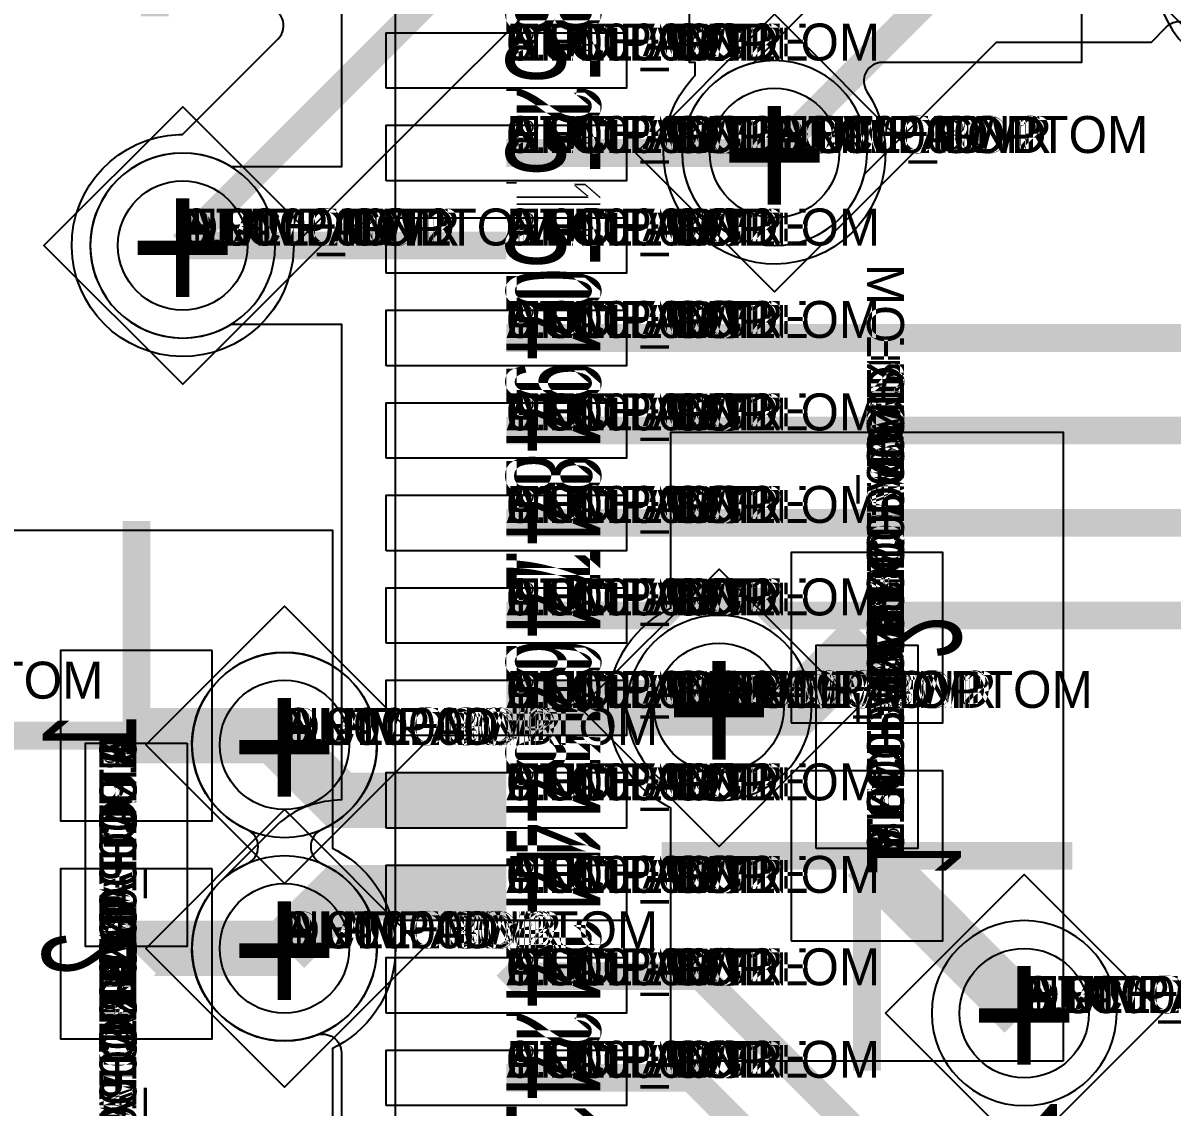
# Model space of a CAD drawing. Extents: x 0 to 323, y 0 to 320.
# Drawn here: x 120.24 to 126.45, y 47.69 to 53.55 of the extents above; entities that cross this region are included whole.
import ezdxf
from ezdxf.enums import TextEntityAlignment as Align

# ---------------------------------------------------------------- set-up
doc = ezdxf.new("R2010")
doc.units = 0
doc.header["$MEASUREMENT"] = 0
doc.layers.get('0').update_dxf_attribs({"linetype": 'CONTINUOUS'})
for name, color, linetype in [('CDN_FIGURES', 7, 'CONTINUOUS'), ('ETCH_BOTTOM', 7, 'CONTINUOUS'), ('ETCH_GND', 3, 'CONTINUOUS'), ('ETCH_INT1', 4, 'CONTINUOUS'), ('ETCH_INT2', 5, 'CONTINUOUS'), ('ETCH_PWR', 6, 'CONTINUOUS'), ('ETCH_TOP', 2, 'CONTINUOUS'), ('MANUFACTURING_NCLEGEND-1-6', 8, 'CONTINUOUS'), ('PACKAGE_GEOMETRY_ASSEMBLY_TOP', 11, 'CONTINUOUS'), ('PACKAGE_GEOMETRY_PIN_NUMBER', 9, 'CONTINUOUS')]:
    doc.layers.add(name, color=color, linetype=linetype)

# ---------------------------------------------------------------- blocks, each defined once
blk = doc.blocks.new('FIGURE_DIAMOND')
at = {"layer": 'CDN_FIGURES'}
blk.add_lwpolyline([(-0.5, 0), (0, 0.5), (0.5, 0), (0, -0.5)], close=True, dxfattribs=at)
blk = doc.blocks.new('PAD_INFO')
for tag in ['SHAPE_TYPE', 'PAD_HEIGHT', 'PAD_LAYER', 'PAD_TYPE', 'PAD_WIDTH']:
    blk.add_attdef(tag, (0, 0), '', height=0.2)
at = {"flags": 2}
blk.add_attdef('CDN_TYPE', (0, 0), '', height=0.2, dxfattribs=at)
blk = doc.blocks.new('DRILL_INFO')
at = {"flags": 2}
blk.add_attdef('CDN_TYPE', (0, 0), '', height=0.2, dxfattribs=at)
for tag in ['FSHAPE', 'FCHAR', 'DRILL_HEIGHT', 'DIAMETER', 'PLATED', 'DRILL_WIDTH']:
    blk.add_attdef(tag, (0, 0), '', height=0.2)
blk = doc.blocks.new('VIA0700X0300')
at = {"layer": 'ETCH_BOTTOM'}
blk.add_circle((0, 0), 0.35, dxfattribs=at)
at = {"layer": 'ETCH_GND'}
blk.add_circle((0, 0), 0.35, dxfattribs=at)
at = {"layer": 'ETCH_INT1'}
blk.add_circle((0, 0), 0.35, dxfattribs=at)
at = {"layer": 'ETCH_INT2'}
blk.add_circle((0, 0), 0.35, dxfattribs=at)
at = {"layer": 'ETCH_PWR'}
blk.add_circle((0, 0), 0.35, dxfattribs=at)
at = {"layer": 'ETCH_TOP'}
blk.add_circle((0, 0), 0.35, dxfattribs=at)
ref = blk.add_blockref('PAD_INFO', (0, 0))
ref.add_attrib('PAD_LAYER', 'ETCH_TOP', (0, 0), dxfattribs={"height": 0.2})
ref.add_attrib('SHAPE_TYPE', 'NULL', (0, 0), dxfattribs={"height": 0.2})
ref.add_attrib('PAD_TYPE', 'ANTIPAD', (0, 0), dxfattribs={"height": 0.2})
ref.add_attrib('PAD_WIDTH', '0.000000', (0, 0), dxfattribs={"height": 0.2})
ref.add_attrib('PAD_HEIGHT', '0.000000', (0, 0), dxfattribs={"height": 0.2})
ref = blk.add_blockref('PAD_INFO', (0, 0))
ref.add_attrib('PAD_LAYER', 'ETCH_GND', (0, 0), dxfattribs={"height": 0.2})
ref.add_attrib('SHAPE_TYPE', 'NULL', (0, 0), dxfattribs={"height": 0.2})
ref.add_attrib('PAD_TYPE', 'ANTIPAD', (0, 0), dxfattribs={"height": 0.2})
ref.add_attrib('PAD_WIDTH', '0.000000', (0, 0), dxfattribs={"height": 0.2})
ref.add_attrib('PAD_HEIGHT', '0.000000', (0, 0), dxfattribs={"height": 0.2})
ref = blk.add_blockref('PAD_INFO', (0, 0))
ref.add_attrib('PAD_LAYER', 'ETCH_INT1', (0, 0), dxfattribs={"height": 0.2})
ref.add_attrib('SHAPE_TYPE', 'NULL', (0, 0), dxfattribs={"height": 0.2})
ref.add_attrib('PAD_TYPE', 'ANTIPAD', (0, 0), dxfattribs={"height": 0.2})
ref.add_attrib('PAD_WIDTH', '0.000000', (0, 0), dxfattribs={"height": 0.2})
ref.add_attrib('PAD_HEIGHT', '0.000000', (0, 0), dxfattribs={"height": 0.2})
ref = blk.add_blockref('PAD_INFO', (0, 0))
ref.add_attrib('PAD_LAYER', 'ETCH_INT2', (0, 0), dxfattribs={"height": 0.2})
ref.add_attrib('SHAPE_TYPE', 'NULL', (0, 0), dxfattribs={"height": 0.2})
ref.add_attrib('PAD_TYPE', 'ANTIPAD', (0, 0), dxfattribs={"height": 0.2})
ref.add_attrib('PAD_WIDTH', '0.000000', (0, 0), dxfattribs={"height": 0.2})
ref.add_attrib('PAD_HEIGHT', '0.000000', (0, 0), dxfattribs={"height": 0.2})
ref = blk.add_blockref('PAD_INFO', (0, 0))
ref.add_attrib('PAD_LAYER', 'ETCH_PWR', (0, 0), dxfattribs={"height": 0.2})
ref.add_attrib('SHAPE_TYPE', 'NULL', (0, 0), dxfattribs={"height": 0.2})
ref.add_attrib('PAD_TYPE', 'ANTIPAD', (0, 0), dxfattribs={"height": 0.2})
ref.add_attrib('PAD_WIDTH', '0.000000', (0, 0), dxfattribs={"height": 0.2})
ref.add_attrib('PAD_HEIGHT', '0.000000', (0, 0), dxfattribs={"height": 0.2})
ref = blk.add_blockref('PAD_INFO', (0, 0))
ref.add_attrib('PAD_LAYER', 'ETCH_BOTTOM', (0, 0), dxfattribs={"height": 0.2})
ref.add_attrib('SHAPE_TYPE', 'NULL', (0, 0), dxfattribs={"height": 0.2})
ref.add_attrib('PAD_TYPE', 'ANTIPAD', (0, 0), dxfattribs={"height": 0.2})
ref.add_attrib('PAD_WIDTH', '0.000000', (0, 0), dxfattribs={"height": 0.2})
ref.add_attrib('PAD_HEIGHT', '0.000000', (0, 0), dxfattribs={"height": 0.2})
ref = blk.add_blockref('PAD_INFO', (0, 0))
ref.add_attrib('PAD_LAYER', 'ETCH_TOP', (0, 0), dxfattribs={"height": 0.2})
ref.add_attrib('SHAPE_TYPE', 'NULL', (0, 0), dxfattribs={"height": 0.2})
ref.add_attrib('PAD_TYPE', 'THERMAL', (0, 0), dxfattribs={"height": 0.2})
ref.add_attrib('PAD_WIDTH', '0.000000', (0, 0), dxfattribs={"height": 0.2})
ref.add_attrib('PAD_HEIGHT', '0.000000', (0, 0), dxfattribs={"height": 0.2})
ref = blk.add_blockref('PAD_INFO', (0, 0))
ref.add_attrib('PAD_LAYER', 'ETCH_GND', (0, 0), dxfattribs={"height": 0.2})
ref.add_attrib('SHAPE_TYPE', 'NULL', (0, 0), dxfattribs={"height": 0.2})
ref.add_attrib('PAD_TYPE', 'THERMAL', (0, 0), dxfattribs={"height": 0.2})
ref.add_attrib('PAD_WIDTH', '0.000000', (0, 0), dxfattribs={"height": 0.2})
ref.add_attrib('PAD_HEIGHT', '0.000000', (0, 0), dxfattribs={"height": 0.2})
ref = blk.add_blockref('PAD_INFO', (0, 0))
ref.add_attrib('PAD_LAYER', 'ETCH_INT1', (0, 0), dxfattribs={"height": 0.2})
ref.add_attrib('SHAPE_TYPE', 'NULL', (0, 0), dxfattribs={"height": 0.2})
ref.add_attrib('PAD_TYPE', 'THERMAL', (0, 0), dxfattribs={"height": 0.2})
ref.add_attrib('PAD_WIDTH', '0.000000', (0, 0), dxfattribs={"height": 0.2})
ref.add_attrib('PAD_HEIGHT', '0.000000', (0, 0), dxfattribs={"height": 0.2})
ref = blk.add_blockref('PAD_INFO', (0, 0))
ref.add_attrib('PAD_LAYER', 'ETCH_INT2', (0, 0), dxfattribs={"height": 0.2})
ref.add_attrib('SHAPE_TYPE', 'NULL', (0, 0), dxfattribs={"height": 0.2})
ref.add_attrib('PAD_TYPE', 'THERMAL', (0, 0), dxfattribs={"height": 0.2})
ref.add_attrib('PAD_WIDTH', '0.000000', (0, 0), dxfattribs={"height": 0.2})
ref.add_attrib('PAD_HEIGHT', '0.000000', (0, 0), dxfattribs={"height": 0.2})
ref = blk.add_blockref('PAD_INFO', (0, 0))
ref.add_attrib('PAD_LAYER', 'ETCH_PWR', (0, 0), dxfattribs={"height": 0.2})
ref.add_attrib('SHAPE_TYPE', 'NULL', (0, 0), dxfattribs={"height": 0.2})
ref.add_attrib('PAD_TYPE', 'THERMAL', (0, 0), dxfattribs={"height": 0.2})
ref.add_attrib('PAD_WIDTH', '0.000000', (0, 0), dxfattribs={"height": 0.2})
ref.add_attrib('PAD_HEIGHT', '0.000000', (0, 0), dxfattribs={"height": 0.2})
ref = blk.add_blockref('PAD_INFO', (0, 0))
ref.add_attrib('PAD_LAYER', 'ETCH_BOTTOM', (0, 0), dxfattribs={"height": 0.2})
ref.add_attrib('SHAPE_TYPE', 'NULL', (0, 0), dxfattribs={"height": 0.2})
ref.add_attrib('PAD_TYPE', 'THERMAL', (0, 0), dxfattribs={"height": 0.2})
ref.add_attrib('PAD_WIDTH', '0.000000', (0, 0), dxfattribs={"height": 0.2})
ref.add_attrib('PAD_HEIGHT', '0.000000', (0, 0), dxfattribs={"height": 0.2})
ref = blk.add_blockref('PAD_INFO', (0, 0))
ref.add_attrib('PAD_LAYER', 'ETCH_TOP', (0, 0), dxfattribs={"height": 0.2})
ref.add_attrib('SHAPE_TYPE', 'CIRCLE', (0, 0), dxfattribs={"height": 0.2})
ref.add_attrib('PAD_TYPE', 'REGULAR', (0, 0), dxfattribs={"height": 0.2})
ref.add_attrib('PAD_WIDTH', '0.700000', (0, 0), dxfattribs={"height": 0.2})
ref.add_attrib('PAD_HEIGHT', '0.700000', (0, 0), dxfattribs={"height": 0.2})
ref = blk.add_blockref('PAD_INFO', (0, 0))
ref.add_attrib('PAD_LAYER', 'ETCH_GND', (0, 0), dxfattribs={"height": 0.2})
ref.add_attrib('SHAPE_TYPE', 'CIRCLE', (0, 0), dxfattribs={"height": 0.2})
ref.add_attrib('PAD_TYPE', 'REGULAR', (0, 0), dxfattribs={"height": 0.2})
ref.add_attrib('PAD_WIDTH', '0.700000', (0, 0), dxfattribs={"height": 0.2})
ref.add_attrib('PAD_HEIGHT', '0.700000', (0, 0), dxfattribs={"height": 0.2})
ref = blk.add_blockref('PAD_INFO', (0, 0))
ref.add_attrib('PAD_LAYER', 'ETCH_INT1', (0, 0), dxfattribs={"height": 0.2})
ref.add_attrib('SHAPE_TYPE', 'CIRCLE', (0, 0), dxfattribs={"height": 0.2})
ref.add_attrib('PAD_TYPE', 'REGULAR', (0, 0), dxfattribs={"height": 0.2})
ref.add_attrib('PAD_WIDTH', '0.700000', (0, 0), dxfattribs={"height": 0.2})
ref.add_attrib('PAD_HEIGHT', '0.700000', (0, 0), dxfattribs={"height": 0.2})
ref = blk.add_blockref('PAD_INFO', (0, 0))
ref.add_attrib('PAD_LAYER', 'ETCH_INT2', (0, 0), dxfattribs={"height": 0.2})
ref.add_attrib('SHAPE_TYPE', 'CIRCLE', (0, 0), dxfattribs={"height": 0.2})
ref.add_attrib('PAD_TYPE', 'REGULAR', (0, 0), dxfattribs={"height": 0.2})
ref.add_attrib('PAD_WIDTH', '0.700000', (0, 0), dxfattribs={"height": 0.2})
ref.add_attrib('PAD_HEIGHT', '0.700000', (0, 0), dxfattribs={"height": 0.2})
ref = blk.add_blockref('PAD_INFO', (0, 0))
ref.add_attrib('PAD_LAYER', 'ETCH_PWR', (0, 0), dxfattribs={"height": 0.2})
ref.add_attrib('SHAPE_TYPE', 'CIRCLE', (0, 0), dxfattribs={"height": 0.2})
ref.add_attrib('PAD_TYPE', 'REGULAR', (0, 0), dxfattribs={"height": 0.2})
ref.add_attrib('PAD_WIDTH', '0.700000', (0, 0), dxfattribs={"height": 0.2})
ref.add_attrib('PAD_HEIGHT', '0.700000', (0, 0), dxfattribs={"height": 0.2})
ref = blk.add_blockref('PAD_INFO', (0, 0))
ref.add_attrib('PAD_LAYER', 'ETCH_BOTTOM', (0, 0), dxfattribs={"height": 0.2})
ref.add_attrib('SHAPE_TYPE', 'CIRCLE', (0, 0), dxfattribs={"height": 0.2})
ref.add_attrib('PAD_TYPE', 'REGULAR', (0, 0), dxfattribs={"height": 0.2})
ref.add_attrib('PAD_WIDTH', '0.700000', (0, 0), dxfattribs={"height": 0.2})
ref.add_attrib('PAD_HEIGHT', '0.700000', (0, 0), dxfattribs={"height": 0.2})
ref = blk.add_blockref('DRILL_INFO', (0, 0))
ref.add_attrib('DIAMETER', '0.300000', (0, 0), dxfattribs={"height": 0.2})
ref.add_attrib('PLATED', 'PLATED', (0, 0), dxfattribs={"height": 0.2})
ref.add_attrib('FSHAPE', 'DIAMOND', (0, 0), dxfattribs={"height": 0.2})
ref.add_attrib('FCHAR', '+', (0, 0), dxfattribs={"height": 0.2})
ref.add_attrib('DRILL_WIDTH', '1.500000', (0, 0), dxfattribs={"height": 0.2})
ref.add_attrib('DRILL_HEIGHT', '1.500000', (0, 0), dxfattribs={"height": 0.2})
for tag in ['CDN_TYPE', 'PIN']:
    blk.add_attdef(tag, (0, 0), '', height=0.2)
at = {"flags": 2}
for tag in ['PSTKNAME', 'BBV']:
    blk.add_attdef(tag, (0, 0), '', height=0.2, dxfattribs=at)
blk = doc.blocks.new('RC1300X0300TS')
at = {"layer": 'ETCH_TOP'}
blk.add_lwpolyline([(-0.65, -0.15), (-0.65, 0.15), (0.65, 0.15), (0.65, -0.15)], close=True, dxfattribs=at)
ref = blk.add_blockref('PAD_INFO', (0, 0))
ref.add_attrib('PAD_LAYER', 'ETCH_TOP', (0, 0), dxfattribs={"height": 0.2})
ref.add_attrib('SHAPE_TYPE', 'NULL', (0, 0), dxfattribs={"height": 0.2})
ref.add_attrib('PAD_TYPE', 'ANTIPAD', (0, 0), dxfattribs={"height": 0.2})
ref.add_attrib('PAD_WIDTH', '0.000000', (0, 0), dxfattribs={"height": 0.2})
ref.add_attrib('PAD_HEIGHT', '0.000000', (0, 0), dxfattribs={"height": 0.2})
ref = blk.add_blockref('PAD_INFO', (0, 0))
ref.add_attrib('PAD_LAYER', 'ETCH_GND', (0, 0), dxfattribs={"height": 0.2})
ref.add_attrib('SHAPE_TYPE', 'NULL', (0, 0), dxfattribs={"height": 0.2})
ref.add_attrib('PAD_TYPE', 'ANTIPAD', (0, 0), dxfattribs={"height": 0.2})
ref.add_attrib('PAD_WIDTH', '0.000000', (0, 0), dxfattribs={"height": 0.2})
ref.add_attrib('PAD_HEIGHT', '0.000000', (0, 0), dxfattribs={"height": 0.2})
ref = blk.add_blockref('PAD_INFO', (0, 0))
ref.add_attrib('PAD_LAYER', 'ETCH_INT1', (0, 0), dxfattribs={"height": 0.2})
ref.add_attrib('SHAPE_TYPE', 'NULL', (0, 0), dxfattribs={"height": 0.2})
ref.add_attrib('PAD_TYPE', 'ANTIPAD', (0, 0), dxfattribs={"height": 0.2})
ref.add_attrib('PAD_WIDTH', '0.000000', (0, 0), dxfattribs={"height": 0.2})
ref.add_attrib('PAD_HEIGHT', '0.000000', (0, 0), dxfattribs={"height": 0.2})
ref = blk.add_blockref('PAD_INFO', (0, 0))
ref.add_attrib('PAD_LAYER', 'ETCH_INT2', (0, 0), dxfattribs={"height": 0.2})
ref.add_attrib('SHAPE_TYPE', 'NULL', (0, 0), dxfattribs={"height": 0.2})
ref.add_attrib('PAD_TYPE', 'ANTIPAD', (0, 0), dxfattribs={"height": 0.2})
ref.add_attrib('PAD_WIDTH', '0.000000', (0, 0), dxfattribs={"height": 0.2})
ref.add_attrib('PAD_HEIGHT', '0.000000', (0, 0), dxfattribs={"height": 0.2})
ref = blk.add_blockref('PAD_INFO', (0, 0))
ref.add_attrib('PAD_LAYER', 'ETCH_PWR', (0, 0), dxfattribs={"height": 0.2})
ref.add_attrib('SHAPE_TYPE', 'NULL', (0, 0), dxfattribs={"height": 0.2})
ref.add_attrib('PAD_TYPE', 'ANTIPAD', (0, 0), dxfattribs={"height": 0.2})
ref.add_attrib('PAD_WIDTH', '0.000000', (0, 0), dxfattribs={"height": 0.2})
ref.add_attrib('PAD_HEIGHT', '0.000000', (0, 0), dxfattribs={"height": 0.2})
ref = blk.add_blockref('PAD_INFO', (0, 0))
ref.add_attrib('PAD_LAYER', 'ETCH_BOTTOM', (0, 0), dxfattribs={"height": 0.2})
ref.add_attrib('SHAPE_TYPE', 'NULL', (0, 0), dxfattribs={"height": 0.2})
ref.add_attrib('PAD_TYPE', 'ANTIPAD', (0, 0), dxfattribs={"height": 0.2})
ref.add_attrib('PAD_WIDTH', '0.000000', (0, 0), dxfattribs={"height": 0.2})
ref.add_attrib('PAD_HEIGHT', '0.000000', (0, 0), dxfattribs={"height": 0.2})
ref = blk.add_blockref('PAD_INFO', (0, 0))
ref.add_attrib('PAD_LAYER', 'ETCH_TOP', (0, 0), dxfattribs={"height": 0.2})
ref.add_attrib('SHAPE_TYPE', 'NULL', (0, 0), dxfattribs={"height": 0.2})
ref.add_attrib('PAD_TYPE', 'THERMAL', (0, 0), dxfattribs={"height": 0.2})
ref.add_attrib('PAD_WIDTH', '0.000000', (0, 0), dxfattribs={"height": 0.2})
ref.add_attrib('PAD_HEIGHT', '0.000000', (0, 0), dxfattribs={"height": 0.2})
ref = blk.add_blockref('PAD_INFO', (0, 0))
ref.add_attrib('PAD_LAYER', 'ETCH_GND', (0, 0), dxfattribs={"height": 0.2})
ref.add_attrib('SHAPE_TYPE', 'NULL', (0, 0), dxfattribs={"height": 0.2})
ref.add_attrib('PAD_TYPE', 'THERMAL', (0, 0), dxfattribs={"height": 0.2})
ref.add_attrib('PAD_WIDTH', '0.000000', (0, 0), dxfattribs={"height": 0.2})
ref.add_attrib('PAD_HEIGHT', '0.000000', (0, 0), dxfattribs={"height": 0.2})
ref = blk.add_blockref('PAD_INFO', (0, 0))
ref.add_attrib('PAD_LAYER', 'ETCH_INT1', (0, 0), dxfattribs={"height": 0.2})
ref.add_attrib('SHAPE_TYPE', 'NULL', (0, 0), dxfattribs={"height": 0.2})
ref.add_attrib('PAD_TYPE', 'THERMAL', (0, 0), dxfattribs={"height": 0.2})
ref.add_attrib('PAD_WIDTH', '0.000000', (0, 0), dxfattribs={"height": 0.2})
ref.add_attrib('PAD_HEIGHT', '0.000000', (0, 0), dxfattribs={"height": 0.2})
ref = blk.add_blockref('PAD_INFO', (0, 0))
ref.add_attrib('PAD_LAYER', 'ETCH_INT2', (0, 0), dxfattribs={"height": 0.2})
ref.add_attrib('SHAPE_TYPE', 'NULL', (0, 0), dxfattribs={"height": 0.2})
ref.add_attrib('PAD_TYPE', 'THERMAL', (0, 0), dxfattribs={"height": 0.2})
ref.add_attrib('PAD_WIDTH', '0.000000', (0, 0), dxfattribs={"height": 0.2})
ref.add_attrib('PAD_HEIGHT', '0.000000', (0, 0), dxfattribs={"height": 0.2})
ref = blk.add_blockref('PAD_INFO', (0, 0))
ref.add_attrib('PAD_LAYER', 'ETCH_PWR', (0, 0), dxfattribs={"height": 0.2})
ref.add_attrib('SHAPE_TYPE', 'NULL', (0, 0), dxfattribs={"height": 0.2})
ref.add_attrib('PAD_TYPE', 'THERMAL', (0, 0), dxfattribs={"height": 0.2})
ref.add_attrib('PAD_WIDTH', '0.000000', (0, 0), dxfattribs={"height": 0.2})
ref.add_attrib('PAD_HEIGHT', '0.000000', (0, 0), dxfattribs={"height": 0.2})
ref = blk.add_blockref('PAD_INFO', (0, 0))
ref.add_attrib('PAD_LAYER', 'ETCH_BOTTOM', (0, 0), dxfattribs={"height": 0.2})
ref.add_attrib('SHAPE_TYPE', 'NULL', (0, 0), dxfattribs={"height": 0.2})
ref.add_attrib('PAD_TYPE', 'THERMAL', (0, 0), dxfattribs={"height": 0.2})
ref.add_attrib('PAD_WIDTH', '0.000000', (0, 0), dxfattribs={"height": 0.2})
ref.add_attrib('PAD_HEIGHT', '0.000000', (0, 0), dxfattribs={"height": 0.2})
ref = blk.add_blockref('PAD_INFO', (0, 0))
ref.add_attrib('PAD_LAYER', 'ETCH_TOP', (0, 0), dxfattribs={"height": 0.2})
ref.add_attrib('SHAPE_TYPE', 'RECTANGLE', (0, 0), dxfattribs={"height": 0.2})
ref.add_attrib('PAD_TYPE', 'REGULAR', (0, 0), dxfattribs={"height": 0.2})
ref.add_attrib('PAD_WIDTH', '1.300000', (0, 0), dxfattribs={"height": 0.2})
ref.add_attrib('PAD_HEIGHT', '0.300000', (0, 0), dxfattribs={"height": 0.2})
ref = blk.add_blockref('PAD_INFO', (0, 0))
ref.add_attrib('PAD_LAYER', 'ETCH_GND', (0, 0), dxfattribs={"height": 0.2})
ref.add_attrib('SHAPE_TYPE', 'NULL', (0, 0), dxfattribs={"height": 0.2})
ref.add_attrib('PAD_TYPE', 'REGULAR', (0, 0), dxfattribs={"height": 0.2})
ref.add_attrib('PAD_WIDTH', '0.000000', (0, 0), dxfattribs={"height": 0.2})
ref.add_attrib('PAD_HEIGHT', '0.000000', (0, 0), dxfattribs={"height": 0.2})
ref = blk.add_blockref('PAD_INFO', (0, 0))
ref.add_attrib('PAD_LAYER', 'ETCH_INT1', (0, 0), dxfattribs={"height": 0.2})
ref.add_attrib('SHAPE_TYPE', 'NULL', (0, 0), dxfattribs={"height": 0.2})
ref.add_attrib('PAD_TYPE', 'REGULAR', (0, 0), dxfattribs={"height": 0.2})
ref.add_attrib('PAD_WIDTH', '0.000000', (0, 0), dxfattribs={"height": 0.2})
ref.add_attrib('PAD_HEIGHT', '0.000000', (0, 0), dxfattribs={"height": 0.2})
ref = blk.add_blockref('PAD_INFO', (0, 0))
ref.add_attrib('PAD_LAYER', 'ETCH_INT2', (0, 0), dxfattribs={"height": 0.2})
ref.add_attrib('SHAPE_TYPE', 'NULL', (0, 0), dxfattribs={"height": 0.2})
ref.add_attrib('PAD_TYPE', 'REGULAR', (0, 0), dxfattribs={"height": 0.2})
ref.add_attrib('PAD_WIDTH', '0.000000', (0, 0), dxfattribs={"height": 0.2})
ref.add_attrib('PAD_HEIGHT', '0.000000', (0, 0), dxfattribs={"height": 0.2})
ref = blk.add_blockref('PAD_INFO', (0, 0))
ref.add_attrib('PAD_LAYER', 'ETCH_PWR', (0, 0), dxfattribs={"height": 0.2})
ref.add_attrib('SHAPE_TYPE', 'NULL', (0, 0), dxfattribs={"height": 0.2})
ref.add_attrib('PAD_TYPE', 'REGULAR', (0, 0), dxfattribs={"height": 0.2})
ref.add_attrib('PAD_WIDTH', '0.000000', (0, 0), dxfattribs={"height": 0.2})
ref.add_attrib('PAD_HEIGHT', '0.000000', (0, 0), dxfattribs={"height": 0.2})
ref = blk.add_blockref('PAD_INFO', (0, 0))
ref.add_attrib('PAD_LAYER', 'ETCH_BOTTOM', (0, 0), dxfattribs={"height": 0.2})
ref.add_attrib('SHAPE_TYPE', 'NULL', (0, 0), dxfattribs={"height": 0.2})
ref.add_attrib('PAD_TYPE', 'REGULAR', (0, 0), dxfattribs={"height": 0.2})
ref.add_attrib('PAD_WIDTH', '0.000000', (0, 0), dxfattribs={"height": 0.2})
ref.add_attrib('PAD_HEIGHT', '0.000000', (0, 0), dxfattribs={"height": 0.2})
ref = blk.add_blockref('DRILL_INFO', (0, 0))
ref.add_attrib('DIAMETER', '0.000000', (0, 0), dxfattribs={"height": 0.2})
ref.add_attrib('PLATED', 'PLATED', (0, 0), dxfattribs={"height": 0.2})
ref.add_attrib('FSHAPE', 'NULL', (0, 0), dxfattribs={"height": 0.2})
ref.add_attrib('DRILL_WIDTH', '0.000000', (0, 0), dxfattribs={"height": 0.2})
ref.add_attrib('DRILL_HEIGHT', '0.000000', (0, 0), dxfattribs={"height": 0.2})
for tag in ['CDN_TYPE', 'PIN']:
    blk.add_attdef(tag, (0, 0), '', height=0.2)
at = {"flags": 2}
for tag in ['PSTKNAME', 'BBV']:
    blk.add_attdef(tag, (0, 0), '', height=0.2, dxfattribs=at)
blk = doc.blocks.new('LQFP176')
at = {"layer": 'PACKAGE_GEOMETRY_ASSEMBLY_TOP'}
blk.add_lwpolyline([(-12.1, -12.1), (12.1, -12.1), (12.1, 12.1), (-12.1, 12.1)], close=True, dxfattribs=at)
at = {"layer": 'ETCH_TOP', "rotation": 90}
for p in [(1.25, 12.7), (1.75, 12.7), (2.25, 12.7), (2.75, 12.7), (3.25, 12.7), (3.75, 12.7), (4.25, 12.7), (4.75, 12.7), (5.25, 12.7), (5.75, 12.7), (6.25, 12.7), (6.75, 12.7)]:
    blk.add_blockref('RC1300X0300TS', p, dxfattribs=at)
at = {"flags": 2}
for tag in ['SYMBOL_TYPE', 'CDN_TYPE', 'REFDES']:
    blk.add_attdef(tag, (0, 0), '', height=0.2, dxfattribs=at)
blk = doc.blocks.new('RC0920X0820TS')
at = {"layer": 'ETCH_TOP'}
blk.add_lwpolyline([(-0.46, -0.41), (-0.46, 0.41), (0.46, 0.41), (0.46, -0.41)], close=True, dxfattribs=at)
ref = blk.add_blockref('PAD_INFO', (0, 0))
ref.add_attrib('PAD_LAYER', 'ETCH_TOP', (0, 0), dxfattribs={"height": 0.2})
ref.add_attrib('SHAPE_TYPE', 'NULL', (0, 0), dxfattribs={"height": 0.2})
ref.add_attrib('PAD_TYPE', 'ANTIPAD', (0, 0), dxfattribs={"height": 0.2})
ref.add_attrib('PAD_WIDTH', '0.000000', (0, 0), dxfattribs={"height": 0.2})
ref.add_attrib('PAD_HEIGHT', '0.000000', (0, 0), dxfattribs={"height": 0.2})
ref = blk.add_blockref('PAD_INFO', (0, 0))
ref.add_attrib('PAD_LAYER', 'ETCH_GND', (0, 0), dxfattribs={"height": 0.2})
ref.add_attrib('SHAPE_TYPE', 'NULL', (0, 0), dxfattribs={"height": 0.2})
ref.add_attrib('PAD_TYPE', 'ANTIPAD', (0, 0), dxfattribs={"height": 0.2})
ref.add_attrib('PAD_WIDTH', '0.000000', (0, 0), dxfattribs={"height": 0.2})
ref.add_attrib('PAD_HEIGHT', '0.000000', (0, 0), dxfattribs={"height": 0.2})
ref = blk.add_blockref('PAD_INFO', (0, 0))
ref.add_attrib('PAD_LAYER', 'ETCH_INT1', (0, 0), dxfattribs={"height": 0.2})
ref.add_attrib('SHAPE_TYPE', 'NULL', (0, 0), dxfattribs={"height": 0.2})
ref.add_attrib('PAD_TYPE', 'ANTIPAD', (0, 0), dxfattribs={"height": 0.2})
ref.add_attrib('PAD_WIDTH', '0.000000', (0, 0), dxfattribs={"height": 0.2})
ref.add_attrib('PAD_HEIGHT', '0.000000', (0, 0), dxfattribs={"height": 0.2})
ref = blk.add_blockref('PAD_INFO', (0, 0))
ref.add_attrib('PAD_LAYER', 'ETCH_INT2', (0, 0), dxfattribs={"height": 0.2})
ref.add_attrib('SHAPE_TYPE', 'NULL', (0, 0), dxfattribs={"height": 0.2})
ref.add_attrib('PAD_TYPE', 'ANTIPAD', (0, 0), dxfattribs={"height": 0.2})
ref.add_attrib('PAD_WIDTH', '0.000000', (0, 0), dxfattribs={"height": 0.2})
ref.add_attrib('PAD_HEIGHT', '0.000000', (0, 0), dxfattribs={"height": 0.2})
ref = blk.add_blockref('PAD_INFO', (0, 0))
ref.add_attrib('PAD_LAYER', 'ETCH_PWR', (0, 0), dxfattribs={"height": 0.2})
ref.add_attrib('SHAPE_TYPE', 'NULL', (0, 0), dxfattribs={"height": 0.2})
ref.add_attrib('PAD_TYPE', 'ANTIPAD', (0, 0), dxfattribs={"height": 0.2})
ref.add_attrib('PAD_WIDTH', '0.000000', (0, 0), dxfattribs={"height": 0.2})
ref.add_attrib('PAD_HEIGHT', '0.000000', (0, 0), dxfattribs={"height": 0.2})
ref = blk.add_blockref('PAD_INFO', (0, 0))
ref.add_attrib('PAD_LAYER', 'ETCH_BOTTOM', (0, 0), dxfattribs={"height": 0.2})
ref.add_attrib('SHAPE_TYPE', 'NULL', (0, 0), dxfattribs={"height": 0.2})
ref.add_attrib('PAD_TYPE', 'ANTIPAD', (0, 0), dxfattribs={"height": 0.2})
ref.add_attrib('PAD_WIDTH', '0.000000', (0, 0), dxfattribs={"height": 0.2})
ref.add_attrib('PAD_HEIGHT', '0.000000', (0, 0), dxfattribs={"height": 0.2})
ref = blk.add_blockref('PAD_INFO', (0, 0))
ref.add_attrib('PAD_LAYER', 'ETCH_TOP', (0, 0), dxfattribs={"height": 0.2})
ref.add_attrib('SHAPE_TYPE', 'NULL', (0, 0), dxfattribs={"height": 0.2})
ref.add_attrib('PAD_TYPE', 'THERMAL', (0, 0), dxfattribs={"height": 0.2})
ref.add_attrib('PAD_WIDTH', '0.000000', (0, 0), dxfattribs={"height": 0.2})
ref.add_attrib('PAD_HEIGHT', '0.000000', (0, 0), dxfattribs={"height": 0.2})
ref = blk.add_blockref('PAD_INFO', (0, 0))
ref.add_attrib('PAD_LAYER', 'ETCH_GND', (0, 0), dxfattribs={"height": 0.2})
ref.add_attrib('SHAPE_TYPE', 'NULL', (0, 0), dxfattribs={"height": 0.2})
ref.add_attrib('PAD_TYPE', 'THERMAL', (0, 0), dxfattribs={"height": 0.2})
ref.add_attrib('PAD_WIDTH', '0.000000', (0, 0), dxfattribs={"height": 0.2})
ref.add_attrib('PAD_HEIGHT', '0.000000', (0, 0), dxfattribs={"height": 0.2})
ref = blk.add_blockref('PAD_INFO', (0, 0))
ref.add_attrib('PAD_LAYER', 'ETCH_INT1', (0, 0), dxfattribs={"height": 0.2})
ref.add_attrib('SHAPE_TYPE', 'NULL', (0, 0), dxfattribs={"height": 0.2})
ref.add_attrib('PAD_TYPE', 'THERMAL', (0, 0), dxfattribs={"height": 0.2})
ref.add_attrib('PAD_WIDTH', '0.000000', (0, 0), dxfattribs={"height": 0.2})
ref.add_attrib('PAD_HEIGHT', '0.000000', (0, 0), dxfattribs={"height": 0.2})
ref = blk.add_blockref('PAD_INFO', (0, 0))
ref.add_attrib('PAD_LAYER', 'ETCH_INT2', (0, 0), dxfattribs={"height": 0.2})
ref.add_attrib('SHAPE_TYPE', 'NULL', (0, 0), dxfattribs={"height": 0.2})
ref.add_attrib('PAD_TYPE', 'THERMAL', (0, 0), dxfattribs={"height": 0.2})
ref.add_attrib('PAD_WIDTH', '0.000000', (0, 0), dxfattribs={"height": 0.2})
ref.add_attrib('PAD_HEIGHT', '0.000000', (0, 0), dxfattribs={"height": 0.2})
ref = blk.add_blockref('PAD_INFO', (0, 0))
ref.add_attrib('PAD_LAYER', 'ETCH_PWR', (0, 0), dxfattribs={"height": 0.2})
ref.add_attrib('SHAPE_TYPE', 'NULL', (0, 0), dxfattribs={"height": 0.2})
ref.add_attrib('PAD_TYPE', 'THERMAL', (0, 0), dxfattribs={"height": 0.2})
ref.add_attrib('PAD_WIDTH', '0.000000', (0, 0), dxfattribs={"height": 0.2})
ref.add_attrib('PAD_HEIGHT', '0.000000', (0, 0), dxfattribs={"height": 0.2})
ref = blk.add_blockref('PAD_INFO', (0, 0))
ref.add_attrib('PAD_LAYER', 'ETCH_BOTTOM', (0, 0), dxfattribs={"height": 0.2})
ref.add_attrib('SHAPE_TYPE', 'NULL', (0, 0), dxfattribs={"height": 0.2})
ref.add_attrib('PAD_TYPE', 'THERMAL', (0, 0), dxfattribs={"height": 0.2})
ref.add_attrib('PAD_WIDTH', '0.000000', (0, 0), dxfattribs={"height": 0.2})
ref.add_attrib('PAD_HEIGHT', '0.000000', (0, 0), dxfattribs={"height": 0.2})
ref = blk.add_blockref('PAD_INFO', (0, 0))
ref.add_attrib('PAD_LAYER', 'ETCH_TOP', (0, 0), dxfattribs={"height": 0.2})
ref.add_attrib('SHAPE_TYPE', 'RECTANGLE', (0, 0), dxfattribs={"height": 0.2})
ref.add_attrib('PAD_TYPE', 'REGULAR', (0, 0), dxfattribs={"height": 0.2})
ref.add_attrib('PAD_WIDTH', '0.920000', (0, 0), dxfattribs={"height": 0.2})
ref.add_attrib('PAD_HEIGHT', '0.820000', (0, 0), dxfattribs={"height": 0.2})
ref = blk.add_blockref('PAD_INFO', (0, 0))
ref.add_attrib('PAD_LAYER', 'ETCH_GND', (0, 0), dxfattribs={"height": 0.2})
ref.add_attrib('SHAPE_TYPE', 'NULL', (0, 0), dxfattribs={"height": 0.2})
ref.add_attrib('PAD_TYPE', 'REGULAR', (0, 0), dxfattribs={"height": 0.2})
ref.add_attrib('PAD_WIDTH', '0.000000', (0, 0), dxfattribs={"height": 0.2})
ref.add_attrib('PAD_HEIGHT', '0.000000', (0, 0), dxfattribs={"height": 0.2})
ref = blk.add_blockref('PAD_INFO', (0, 0))
ref.add_attrib('PAD_LAYER', 'ETCH_INT1', (0, 0), dxfattribs={"height": 0.2})
ref.add_attrib('SHAPE_TYPE', 'NULL', (0, 0), dxfattribs={"height": 0.2})
ref.add_attrib('PAD_TYPE', 'REGULAR', (0, 0), dxfattribs={"height": 0.2})
ref.add_attrib('PAD_WIDTH', '0.000000', (0, 0), dxfattribs={"height": 0.2})
ref.add_attrib('PAD_HEIGHT', '0.000000', (0, 0), dxfattribs={"height": 0.2})
ref = blk.add_blockref('PAD_INFO', (0, 0))
ref.add_attrib('PAD_LAYER', 'ETCH_INT2', (0, 0), dxfattribs={"height": 0.2})
ref.add_attrib('SHAPE_TYPE', 'NULL', (0, 0), dxfattribs={"height": 0.2})
ref.add_attrib('PAD_TYPE', 'REGULAR', (0, 0), dxfattribs={"height": 0.2})
ref.add_attrib('PAD_WIDTH', '0.000000', (0, 0), dxfattribs={"height": 0.2})
ref.add_attrib('PAD_HEIGHT', '0.000000', (0, 0), dxfattribs={"height": 0.2})
ref = blk.add_blockref('PAD_INFO', (0, 0))
ref.add_attrib('PAD_LAYER', 'ETCH_PWR', (0, 0), dxfattribs={"height": 0.2})
ref.add_attrib('SHAPE_TYPE', 'NULL', (0, 0), dxfattribs={"height": 0.2})
ref.add_attrib('PAD_TYPE', 'REGULAR', (0, 0), dxfattribs={"height": 0.2})
ref.add_attrib('PAD_WIDTH', '0.000000', (0, 0), dxfattribs={"height": 0.2})
ref.add_attrib('PAD_HEIGHT', '0.000000', (0, 0), dxfattribs={"height": 0.2})
ref = blk.add_blockref('PAD_INFO', (0, 0))
ref.add_attrib('PAD_LAYER', 'ETCH_BOTTOM', (0, 0), dxfattribs={"height": 0.2})
ref.add_attrib('SHAPE_TYPE', 'NULL', (0, 0), dxfattribs={"height": 0.2})
ref.add_attrib('PAD_TYPE', 'REGULAR', (0, 0), dxfattribs={"height": 0.2})
ref.add_attrib('PAD_WIDTH', '0.000000', (0, 0), dxfattribs={"height": 0.2})
ref.add_attrib('PAD_HEIGHT', '0.000000', (0, 0), dxfattribs={"height": 0.2})
ref = blk.add_blockref('DRILL_INFO', (0, 0))
ref.add_attrib('DIAMETER', '0.000000', (0, 0), dxfattribs={"height": 0.2})
ref.add_attrib('PLATED', 'PLATED', (0, 0), dxfattribs={"height": 0.2})
ref.add_attrib('FSHAPE', 'NULL', (0, 0), dxfattribs={"height": 0.2})
ref.add_attrib('DRILL_WIDTH', '0.000000', (0, 0), dxfattribs={"height": 0.2})
ref.add_attrib('DRILL_HEIGHT', '0.000000', (0, 0), dxfattribs={"height": 0.2})
for tag in ['CDN_TYPE', 'PIN']:
    blk.add_attdef(tag, (0, 0), '', height=0.2)
at = {"flags": 2}
for tag in ['PSTKNAME', 'BBV']:
    blk.add_attdef(tag, (0, 0), '', height=0.2, dxfattribs=at)
blk = doc.blocks.new('F270')
at = {"layer": 'PACKAGE_GEOMETRY_ASSEMBLY_TOP'}
blk.add_lwpolyline([(0.04, -0.275), (1.14, -0.275), (1.14, 0.275), (0.04, 0.275)], close=True, dxfattribs=at)
at = {"layer": 'ETCH_TOP'}
ref = blk.add_blockref('RC0920X0820TS', (0, 0), dxfattribs=at)
ref.add_attrib('CDN_TYPE', 'PIN', (0, 0), dxfattribs={"height": 0.2})
ref.add_attrib('PIN', '1', (0, 0), dxfattribs={"height": 0.2})
ref = blk.add_blockref('RC0920X0820TS', (1.18, 0), dxfattribs=at)
ref.add_attrib('CDN_TYPE', 'PIN', (0, 0), dxfattribs={"height": 0.2})
ref.add_attrib('PIN', '2', (0, 0), dxfattribs={"height": 0.2})
at = {"flags": 2}
for tag in ['SYMBOL_TYPE', 'CDN_TYPE', 'REFDES']:
    blk.add_attdef(tag, (0, 0), '', height=0.2, dxfattribs=at)

msp = doc.modelspace()

# ---------------------------------------------------------------- linework, layer by layer
at = {"layer": 'ETCH_BOTTOM'}
for points, format in [([(121.1, 52.35, 0.15, 0.15, 0), (123.475, 54.725, 0.15, 0.15, 0), (123.475, 55.5882, 0.15, 0.15, 0), (126.4618, 58.575, 0.15, 0.15, 0), (146.7882, 58.575, 0.15, 0.15, 0), (147.925, 57.4382, 0.15, 0.15, 0), (147.925, 55.9118, 0.15, 0.15, 0), (150.6368, 53.2, 0.15, 0.15, 0), (151.6, 53.2, 0.15, 0.15, 0)], "xyseb"), ([(125.9601, 56.7401), (125.9601, 53.3399), (124.8841, 53.3399, 0.598836), (124.7997, 53.1823, -2.051916), (123.8572, 53.255), (123.8704, 53.2695), (123.8704, 53.3399), (123.8399, 53.3399), (123.8399, 54.2439, 0.668179)], "xyb"), ([(120.95, 53.5892, 0.15, 0.15, 0), (120.95, 54.75, 0.15, 0.15, 0)], "xyseb"), ([(123.6668, 54.3156), (121.7004, 52.3492), (121.6997, 52.3293, -2.301111), (121.0793, 52.9497), (121.0992, 52.9504), (121.6156, 53.4668, 0.668179), (121.5439, 53.6399)], "xyb"), ([(120.85, 49.7, 0.15, 0.15, 0), (120.85, 50.8608, 0.15, 0.15, 0)], "xyseb"), ([(124, 49.85, 0.3, 0.3, 0), (124.42, 49.85, 0.3, 0.3, 0), (124.8, 50.23, 0.3, 0.3, 0)], "xyseb"), ([(121.65, 49.65, 0.3, 0.3, 0), (121.6, 49.7, 0.3, 0.3, 0), (120.85, 49.7, 0.3, 0.3, 0)], "xyseb"), ([(119.7392, 49.7, 0.15, 0.15, 0), (120.85, 49.7, 0.15, 0.15, 0)], "xyseb"), ([(124.8, 49.05, 0.3, 0.3, 0), (125.65, 48.2, 0.3, 0.3, 0)], "xyseb"), ([(123.6892, 49.05, 0.15, 0.15, 0), (124.8, 49.05, 0.15, 0.15, 0)], "xyseb"), ([(124.8, 49.05, 0.15, 0.15, 0), (125.9108, 49.05, 0.15, 0.15, 0)], "xyseb"), ([(124.8, 47.8892, 0.15, 0.15, 0), (124.8, 49.05, 0.15, 0.15, 0)], "xyseb"), ([(121.65, 48.55, 0.3, 0.3, 0), (120.88, 48.55, 0.3, 0.3, 0), (120.85, 48.52, 0.3, 0.3, 0)], "xyseb")]:
    msp.add_lwpolyline(points, format=format, dxfattribs=at)
for points in [[(126.95, 54.4501, 1), (126.95, 53.2499, 1)], [(125.8601, 47.9399), (123.7399, 47.9399), (123.7399, 49.3084), (123.7134, 49.3228, -0.594587), (123.7134, 50.3772), (123.7399, 50.3916), (123.7399, 51.3401), (125.8601, 51.3401)], [(121.9101, 47.4099), (119.7899, 47.4099), (119.7899, 50.8101), (121.9101, 50.8101), (121.9101, 49.0916), (121.9366, 49.0772, -0.594587), (121.9366, 48.0228), (121.9101, 48.0084)]]:
    msp.add_lwpolyline(points, format="xyb", close=True, dxfattribs=at)
at = {"layer": 'ETCH_GND'}
for points in [[(124.8001, 52.85, 1), (123.7999, 52.85, 1)], [(121.6001, 52.35, 1), (120.5999, 52.35, 1)], [(124.5001, 49.85, 1), (123.4999, 49.85, 1)], [(122.1501, 48.55, 1), (121.1499, 48.55, 1)]]:
    msp.add_lwpolyline(points, format="xyb", close=True, dxfattribs=at)
at = {"layer": 'ETCH_INT1'}
for points, format in [([(126.5356, 54.8501), (126.4121, 54.7266, -0.46436), (126.2577, 54.7396, 0.762035), (125.3515, 54.4097, -0.438438), (125.2505, 54.3001), (125.1489, 54.3001), (124.1859, 53.3371), (124.1727, 53.3336, 1.740893), (124.7836, 52.7227), (124.7871, 52.7359), (125.5011, 53.4499), (126.3378, 53.4499), (126.42, 53.5321, -0.438125), (126.569, 53.5261, 0.493234)], "xyb"), ([(135.9, 54, 0.15, 0.15, 0), (127.6133, 54, 0.15, 0.15, 0), (127.1883, 54.425, 0.15, 0.15, 0), (126.7117, 54.425, 0.15, 0.15, 0), (126.1617, 53.875, 0.15, 0.15, 0), (125.325, 53.875, 0.15, 0.15, 0), (124.3, 52.85, 0.15, 0.15, 0)], "xyseb")]:
    msp.add_lwpolyline(points, format=format, dxfattribs=at)
for points in [[(121.6001, 52.35, 1), (120.5999, 52.35, 1)], [(124.5001, 49.85, 1), (123.4999, 49.85, 1)], [(122.1501, 49.65, 1), (121.1499, 49.65, 1)], [(126.1501, 48.2, 1), (125.1499, 48.2, 1)]]:
    msp.add_lwpolyline(points, format="xyb", close=True, dxfattribs=at)
at = {"layer": 'ETCH_INT2'}
for points in [[(124.8001, 52.85, 1), (123.7999, 52.85, 1)], [(121.6001, 52.35, 1), (120.5999, 52.35, 1)], [(124.5001, 49.85, 1), (123.4999, 49.85, 1)], [(122.1501, 48.55, 1), (121.1499, 48.55, 1)]]:
    msp.add_lwpolyline(points, format="xyb", close=True, dxfattribs=at)
at = {"layer": 'ETCH_PWR'}
for points in [[(124.8001, 52.85, 1), (123.7999, 52.85, 1)], [(121.6001, 52.35, 1), (120.5999, 52.35, 1)], [(121.8525, 49.0073, -4.728047), (121.4475, 49.0073, 0.651156), (121.4475, 49.1927, -4.728047), (121.8525, 49.1927, 0.651156), (121.8525, 49.0073)], [(126.1501, 48.2, 1), (125.1499, 48.2, 1)]]:
    msp.add_lwpolyline(points, format="xyb", close=True, dxfattribs=at)
at = {"layer": 'ETCH_TOP'}
for points, format in [([(121.958, 55.3499), (121.958, 52.7751), (121.3638, 52.7751), (121.3519, 52.782, 1.740689), (121.3519, 51.918), (121.3638, 51.9249), (121.958, 51.9249), (121.958, 49.3522), (121.9112, 49.3486, 0.178804), (121.5964, 49.2036), (121.2964, 48.9036, 0.803236), (121.8218, 48.0803, -0.521009), (121.958, 47.9851), (121.958, 45.1175, -0.581216), (121.8049, 45.0303, 0.134501), (121.55, 45.1001), (121.4, 45.1001, 0.925649), (121.3231, 44.1058), (121.3394, 44.1033), (121.4464, 43.9964, 0.198912), (121.8, 43.8499), (121.958, 43.8499), (121.958, 42.772), (113.3251, 42.772)], "xyb"), ([(124.3, 52.85, 0.15, 0.15, 0), (122.85, 52.85, 0.15, 0.15, 0)], "xyseb"), ([(121.1, 52.35, 0.15, 0.15, 0), (122.85, 52.35, 0.15, 0.15, 0)], "xyseb"), ([(126.85, 51.85, 0.15, 0.15, 0), (122.85, 51.85, 0.15, 0.15, 0)], "xyseb"), ([(126.85, 51.35, 0.15, 0.15, 0), (122.85, 51.35, 0.15, 0.15, 0)], "xyseb"), ([(126.85, 50.85, 0.15, 0.15, 0), (122.85, 50.85, 0.15, 0.15, 0)], "xyseb"), ([(126.85, 50.35, 0.15, 0.15, 0), (124.3133, 50.35, 0.15, 0.15, 0), (124.2383, 50.425, 0.15, 0.15, 0), (123.7617, 50.425, 0.15, 0.15, 0), (123.6867, 50.35, 0.15, 0.15, 0), (122.85, 50.35, 0.15, 0.15, 0)], "xyseb"), ([(122.85, 49.85, 0.3, 0.3, 0), (124, 49.85, 0.3, 0.3, 0)], "xyseb"), ([(122.85, 49.35, 0.3, 0.3, 0), (121.95, 49.35, 0.3, 0.3, 0), (121.65, 49.65, 0.3, 0.3, 0)], "xyseb"), ([(122.85, 48.85, 0.3, 0.3, 0), (121.95, 48.85, 0.3, 0.3, 0), (121.65, 48.55, 0.3, 0.3, 0)], "xyseb"), ([(122.85, 48.35, 0.15, 0.15, 0), (122.9, 48.4, 0.15, 0.15, 0), (123.9, 48.4, 0.15, 0.15, 0), (125.1, 47.2, 0.15, 0.15, 0), (125.8, 47.2, 0.15, 0.15, 0)], "xyseb"), ([(122.85, 47.85, 0.15, 0.15, 0), (123.85, 47.85, 0.15, 0.15, 0), (125, 46.7, 0.15, 0.15, 0), (125.8, 46.7, 0.15, 0.15, 0)], "xyseb")]:
    msp.add_lwpolyline(points, format=format, dxfattribs=at)

# ---------------------------------------------------------------- block references
at = {"rotation": 270}
msp.add_blockref('LQFP176', (110.15, 54.6), dxfattribs=at)
at = {"xscale": -1}
for p, rotation in [((124.8, 49.05), 270), ((120.85, 49.7), 90)]:
    msp.add_blockref('F270', p, dxfattribs=dict(at, rotation=rotation))
at = {"layer": 'ETCH_TOP'}
for p in [(124.3, 52.85), (121.1, 52.35), (118.65, 49.9), (124, 49.85), (121.65, 49.65), (121.65, 48.55), (125.65, 48.2)]:
    msp.add_blockref('VIA0700X0300', p, dxfattribs=at)
at = {"layer": 'MANUFACTURING_NCLEGEND-1-6', "xscale": 1.5, "yscale": 1.5}
for p in [(126.95, 53.85), (124.3, 52.85), (121.1, 52.35), (124, 49.85), (121.65, 49.65), (121.65, 48.55), (125.65, 48.2)]:
    msp.add_blockref('FIGURE_DIAMOND', p, dxfattribs=at)

# ---------------------------------------------------------------- texts
at = {"layer": 'MANUFACTURING_NCLEGEND-1-6'}
for p in [(124.3, 52.85), (121.1, 52.35), (124, 49.85), (121.65, 49.65), (121.65, 48.55), (125.65, 48.2)]:
    msp.add_text('+', height=0.75, dxfattribs=at).set_placement(p, align=Align.MIDDLE_CENTER)
at = {"layer": 'PACKAGE_GEOMETRY_PIN_NUMBER', "width": 0.649606}
for s, p in [('153', (122.85, 53.85)), ('152', (122.85, 53.35)), ('151', (122.85, 52.85)), ('150', (122.85, 52.35)), ('149', (122.85, 51.85)), ('148', (122.85, 51.35)), ('147', (122.85, 50.85)), ('146', (122.85, 50.35)), ('145', (122.85, 49.85)), ('144', (122.85, 49.35)), ('143', (122.85, 48.85)), ('142', (122.85, 48.35)), ('141', (122.85, 47.85))]:
    msp.add_text(s, height=0.508, rotation=270, dxfattribs=at).set_placement(p, align=Align.CENTER)
at = {"layer": 'PACKAGE_GEOMETRY_PIN_NUMBER', "text_generation_flag": 2, "width": 0.649606}
for s, rotation, p in [('2', 270, (124.8, 50.23)), ('1', 90, (120.85, 49.7)), ('1', 270, (124.8, 49.05)), ('2', 90, (120.85, 48.52))]:
    msp.add_text(s, height=0.508, rotation=rotation, dxfattribs=at).set_placement(p, align=Align.CENTER)
at = {"layer": 'PACKAGE_GEOMETRY_PIN_NUMBER', "width": 0.649606}
msp.add_text('1', height=0.508, dxfattribs=at).set_placement((125.8, 47.2), align=Align.CENTER)

doc.saveas('drawing.dxf')
